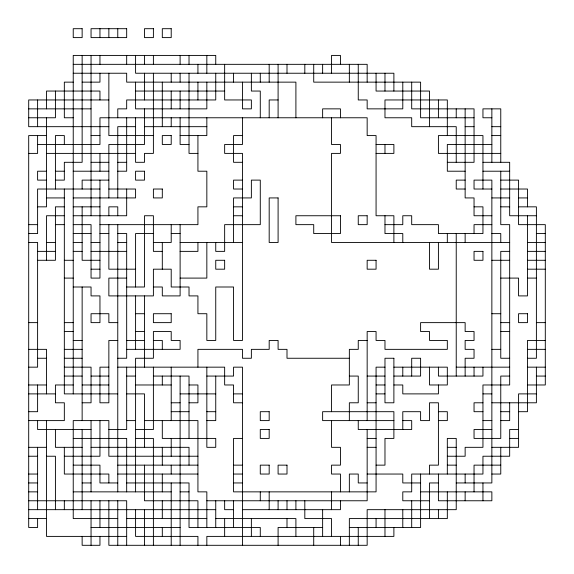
<?xml version="1.0" encoding="UTF-8"?>
<svg xmlns="http://www.w3.org/2000/svg" width="574" height="574" viewBox="0 0 574 574"><rect width="100%" height="100%" fill="white"/><g stroke="black" fill="none" stroke-linecap="round" stroke-linejoin="round"><path stroke-width="0.86" d="M73.235 64.331L367.159 64.331L367.159 82.139M73.235 73.235L126.675 73.235L126.675 82.139L295.904 82.139L295.904 117.77M73.235 82.139L64.331 82.139L64.331 117.77L73.235 117.77M82.139 82.139L99.955 82.139L99.955 73.235M135.586 91.051L224.649 91.051M108.859 99.955L28.7 99.955L28.7 126.675L108.859 126.675M278.096 99.955L269.184 99.955L269.184 117.77M28.7 108.859L91.051 108.859M28.7 117.77L55.42 117.77L55.42 91.051M474.045 117.77L420.606 117.77L420.606 82.139L313.72 82.139L313.72 64.331M491.861 117.77L482.949 117.77L482.949 108.859L500.765 108.859L500.765 162.306M135.586 126.675L117.77 126.675L117.77 197.93M144.49 126.675L206.841 126.675M465.141 126.675L474.045 126.675M491.861 126.675L500.765 126.675M46.516 135.586L28.7 135.586L28.7 527.484L37.604 527.484L37.604 518.58M91.051 135.586L99.955 135.586M153.394 135.586L108.859 135.586L108.859 73.235M180.114 135.586L206.841 135.586L206.841 117.77M242.465 135.586L233.561 135.586L233.561 162.306L242.465 162.306M491.861 135.586L500.765 135.586M37.604 144.49L99.955 144.49L99.955 117.77L367.159 117.77L367.159 135.586L376.07 135.586L376.07 215.745L393.886 215.745L393.886 242.465M189.025 144.49L180.114 144.49L180.114 117.77M376.07 144.49L393.886 144.49L393.886 153.394L376.07 153.394M491.861 144.49L447.325 144.49L447.325 171.21L465.141 171.21M28.7 153.394L37.604 153.394L37.604 135.586M46.516 153.394L135.586 153.394M197.93 153.394L189.025 153.394L189.025 73.235M500.765 153.394L438.414 153.394L438.414 135.586L482.949 135.586L482.949 189.025M91.051 162.306L108.859 162.306M117.77 162.306L126.675 162.306M447.325 162.306L474.045 162.306L474.045 108.859L411.694 108.859L411.694 82.139M482.949 162.306L509.669 162.306L509.669 215.745L536.396 215.745M46.516 171.21L37.604 171.21L37.604 180.114L46.516 180.114M55.42 171.21L64.331 171.21M73.235 171.21L108.859 171.21M117.77 171.21L126.675 171.21L126.675 117.77M482.949 171.21L509.669 171.21M55.42 180.114L64.331 180.114L64.331 162.306L82.139 162.306L82.139 55.42M108.859 180.114L82.139 180.114L82.139 189.025M242.465 180.114L233.561 180.114L233.561 189.025L242.465 189.025M465.141 180.114L456.23 180.114L456.23 189.025L465.141 189.025M500.765 180.114L518.58 180.114L518.58 224.649L545.3 224.649L545.3 384.975L527.484 384.975M99.955 189.025L37.604 189.025L37.604 233.561L28.7 233.561M108.859 189.025L135.586 189.025L135.586 197.93L73.235 197.93M491.861 189.025L474.045 189.025L474.045 180.114L491.861 180.114L491.861 482.949L456.23 482.949M500.765 189.025L527.484 189.025L527.484 206.841M46.516 197.93L64.331 197.93M491.861 197.93L509.669 197.93M518.58 197.93L527.484 197.93M37.604 206.841L46.516 206.841L46.516 117.77M64.331 206.841L55.42 206.841L55.42 260.28L37.604 260.28M73.235 206.841L99.955 206.841M233.561 206.841L242.465 206.841M474.045 206.841L482.949 206.841L482.949 233.561L438.414 233.561L438.414 224.649L411.694 224.649L411.694 215.745L402.79 215.745L402.79 224.649L384.975 224.649M500.765 206.841L509.669 206.841M518.58 206.841L536.396 206.841L536.396 358.255L527.484 358.255M64.331 215.745L46.516 215.745L46.516 260.28M73.235 215.745L126.675 215.745L126.675 189.025M233.561 215.745L242.465 215.745M491.861 215.745L474.045 215.745L474.045 197.93L465.141 197.93L465.141 108.859M28.7 224.649L37.604 224.649M55.42 224.649L64.331 224.649M73.235 224.649L91.051 224.649L91.051 278.096L99.955 278.096L99.955 180.114M99.955 224.649L197.93 224.649L197.93 206.841L206.841 206.841L206.841 171.21L197.93 171.21L197.93 135.586M491.861 224.649L474.045 224.649L474.045 233.561M73.235 233.561L91.051 233.561M99.955 233.561L108.859 233.561M117.77 233.561L126.675 233.561L126.675 358.255L117.77 358.255M153.394 233.561L135.586 233.561L135.586 287M171.21 233.561L180.114 233.561M491.861 233.561L500.765 233.561L500.765 242.465M536.396 233.561L545.3 233.561M28.7 242.465L37.604 242.465L37.604 367.159L28.7 367.159M46.516 242.465L55.42 242.465M73.235 242.465L82.139 242.465M91.051 242.465L99.955 242.465M117.77 242.465L126.675 242.465M153.394 242.465L171.21 242.465L171.21 224.649M180.114 242.465L242.465 242.465M509.669 242.465L331.535 242.465L331.535 153.394L340.439 153.394L340.439 144.49L331.535 144.49L331.535 117.77M527.484 242.465L545.3 242.465M37.604 251.369L55.42 251.369M73.235 251.369L82.139 251.369M91.051 251.369L126.675 251.369M162.306 251.369L153.394 251.369L153.394 215.745L144.49 215.745L144.49 287L126.675 287M180.114 251.369L197.93 251.369L197.93 242.465M509.669 251.369L500.765 251.369L500.765 358.255L509.669 358.255M527.484 251.369L545.3 251.369M64.331 260.28L73.235 260.28M99.955 260.28L82.139 260.28L82.139 206.841M491.861 260.28L509.669 260.28M527.484 260.28L545.3 260.28M91.051 269.184L99.955 269.184M135.586 269.184L108.859 269.184L108.859 224.649M527.484 269.184L545.3 269.184M64.331 278.096L73.235 278.096M126.675 278.096L108.859 278.096L108.859 295.904L153.394 295.904L153.394 269.184L171.21 269.184L171.21 287L189.025 287L189.025 295.904L197.93 295.904L197.93 313.72L206.841 313.72L206.841 340.439L215.745 340.439L215.745 287L233.561 287L233.561 340.439L242.465 340.439L242.465 153.394L224.649 153.394L224.649 144.49L242.465 144.49L242.465 117.77M180.114 278.096L206.841 278.096L206.841 242.465M500.765 278.096L518.58 278.096L518.58 295.904L527.484 295.904L527.484 215.745M527.484 278.096L536.396 278.096M73.235 287L91.051 287L91.051 295.904L99.955 295.904L99.955 322.631L91.051 322.631L91.051 313.72L108.859 313.72L108.859 322.631L117.77 322.631M153.394 287L162.306 287L162.306 295.904L180.114 295.904L180.114 224.649M135.586 313.72L144.49 313.72M491.861 313.72L500.765 313.72M28.7 322.631L37.604 322.631M64.331 322.631L73.235 322.631M500.765 322.631L509.669 322.631M536.396 322.631L545.3 322.631M64.331 331.535L73.235 331.535M135.586 331.535L144.49 331.535M500.765 331.535L509.669 331.535M73.235 340.439L82.139 340.439M117.77 340.439L108.859 340.439L108.859 402.79L99.955 402.79L99.955 367.159L108.859 367.159M126.675 340.439L144.49 340.439M153.394 340.439L162.306 340.439L162.306 349.351M367.159 340.439L358.255 340.439L358.255 349.351L349.351 349.351L349.351 384.975L331.535 384.975L331.535 411.694M545.3 340.439L527.484 340.439L527.484 411.694L518.58 411.694M28.7 349.351L46.516 349.351L46.516 393.886M64.331 349.351L82.139 349.351M126.675 349.351L180.114 349.351L180.114 340.439L171.21 340.439L171.21 331.535L153.394 331.535L153.394 358.255L135.586 358.255L135.586 491.861M491.861 349.351L500.765 349.351M527.484 349.351L545.3 349.351M37.604 358.255L46.516 358.255M64.331 358.255L82.139 358.255M349.351 358.255L287 358.255L287 349.351L278.096 349.351L278.096 340.439L269.184 340.439L269.184 349.351L251.369 349.351L251.369 358.255L242.465 358.255L242.465 349.351L197.93 349.351L197.93 367.159M64.331 367.159L91.051 367.159L91.051 402.79L82.139 402.79M117.77 367.159L224.649 367.159L224.649 384.975L233.561 384.975L233.561 402.79L242.465 402.79M384.975 367.159L376.07 367.159L376.07 491.861L233.561 491.861L233.561 438.414L242.465 438.414M393.886 367.159L447.325 367.159L447.325 384.975L429.51 384.975L429.51 367.159M456.23 367.159L509.669 367.159M527.484 367.159L545.3 367.159M64.331 376.07L82.139 376.07M91.051 376.07L108.859 376.07M126.675 376.07L135.586 376.07M153.394 376.07L189.025 376.07L189.025 438.414M206.841 376.07L233.561 376.07L233.561 367.159L242.465 367.159L242.465 545.3M349.351 376.07L358.255 376.07L358.255 402.79L349.351 402.79L349.351 420.606M367.159 376.07L384.975 376.07M393.886 376.07L420.606 376.07L420.606 358.255L411.694 358.255L411.694 376.07M509.669 376.07L500.765 376.07L500.765 438.414L474.045 438.414L474.045 429.51L491.861 429.51M536.396 376.07L545.3 376.07M28.7 384.975L46.516 384.975M73.235 384.975L55.42 384.975L55.42 402.79L64.331 402.79L64.331 420.606L28.7 420.606M82.139 384.975L108.859 384.975M135.586 384.975L171.21 384.975M189.025 384.975L197.93 384.975L197.93 402.79L189.025 402.79M376.07 384.975L384.975 384.975M393.886 384.975L402.79 384.975L402.79 393.886L438.414 393.886L438.414 384.975M28.7 393.886L55.42 393.886M117.77 393.886L64.331 393.886L64.331 189.025M126.675 393.886L144.49 393.886L144.49 447.325M180.114 393.886L215.745 393.886M233.561 393.886L242.465 393.886M376.07 393.886L384.975 393.886M482.949 393.886L491.861 393.886M536.396 393.886L518.58 393.886L518.58 447.325L491.861 447.325M171.21 402.79L180.114 402.79M367.159 402.79L376.07 402.79M482.949 402.79L474.045 402.79L474.045 411.694L482.949 411.694M491.861 402.79L536.396 402.79L536.396 367.159M28.7 411.694L37.604 411.694L37.604 384.975M171.21 411.694L189.025 411.694M206.841 411.694L215.745 411.694M438.414 411.694L447.325 411.694L447.325 420.606L438.414 420.606M500.765 411.694L509.669 411.694M126.675 420.606L135.586 420.606M144.49 420.606L197.93 420.606L197.93 491.861L206.841 491.861L206.841 527.484M206.841 420.606L215.745 420.606L215.745 376.07M393.886 420.606L322.631 420.606L322.631 411.694L393.886 411.694L393.886 438.414L384.975 438.414L384.975 465.141L376.07 465.141M402.79 420.606L411.694 420.606L411.694 429.51L358.255 429.51L358.255 420.606M482.949 420.606L491.861 420.606M500.765 420.606L509.669 420.606L509.669 402.79M91.051 429.51L37.604 429.51L37.604 420.606M108.859 429.51L126.675 429.51L126.675 367.159M135.586 429.51L153.394 429.51L153.394 367.159M518.58 429.51L509.669 429.51L509.669 456.23L482.949 456.23L482.949 474.045L411.694 474.045L411.694 491.861L402.79 491.861L402.79 500.765L429.51 500.765M73.235 438.414L126.675 438.414L126.675 491.861M135.586 438.414L153.394 438.414L153.394 545.3M367.159 438.414L376.07 438.414M509.669 438.414L518.58 438.414M28.7 447.325L46.516 447.325M82.139 447.325L55.42 447.325L55.42 429.51M91.051 447.325L189.025 447.325L189.025 465.141M367.159 447.325L376.07 447.325M447.325 447.325L456.23 447.325M28.7 456.23L37.604 456.23M46.516 456.23L55.42 456.23L55.42 509.669M64.331 456.23L99.955 456.23L99.955 420.606M197.93 456.23L108.859 456.23L108.859 420.606L73.235 420.606L73.235 518.58L117.77 518.58M447.325 456.23L465.141 456.23L465.141 447.325L482.949 447.325L482.949 384.975L509.669 384.975L509.669 224.649L500.765 224.649L500.765 171.21M73.235 465.141L99.955 465.141L99.955 482.949L117.77 482.949M117.77 465.141L197.93 465.141M233.561 465.141L242.465 465.141M447.325 465.141L456.23 465.141M500.765 465.141L474.045 465.141L474.045 491.861M28.7 474.045L37.604 474.045M117.77 474.045L197.93 474.045M233.561 474.045L242.465 474.045M367.159 474.045L402.79 474.045L402.79 482.949L420.606 482.949M491.861 474.045L500.765 474.045L500.765 447.325M28.7 482.949L37.604 482.949M82.139 482.949L91.051 482.949M126.675 482.949L189.025 482.949L189.025 527.484L260.28 527.484L260.28 536.396M233.561 482.949L242.465 482.949M367.159 482.949L358.255 482.949L358.255 474.045L349.351 474.045L349.351 491.861M438.414 482.949L429.51 482.949L429.51 518.58M28.7 491.861L37.604 491.861M73.235 491.861L171.21 491.861M180.114 491.861L189.025 491.861M420.606 491.861L491.861 491.861L491.861 500.765L438.414 500.765L438.414 474.045M28.7 500.765L126.675 500.765L126.675 545.3M206.841 500.765L367.159 500.765L367.159 429.51M28.7 509.669L215.745 509.669M233.561 509.669L224.649 509.669L224.649 500.765M242.465 509.669L340.439 509.669L340.439 500.765M28.7 518.58L46.516 518.58M126.675 518.58L206.841 518.58M215.745 518.58L295.904 518.58L295.904 536.396M91.051 527.484L180.114 527.484M322.631 527.484L278.096 527.484L278.096 545.3M349.351 527.484L420.606 527.484L420.606 474.045M126.675 536.396L46.516 536.396L46.516 420.606M491.861 108.859L491.861 162.306M482.949 367.159L482.949 376.07L438.414 376.07L438.414 367.159M482.949 482.949L482.949 500.765M474.045 367.159L474.045 376.07M465.141 233.561L465.141 242.465M465.141 376.07L465.141 358.255L474.045 358.255L474.045 349.351L465.141 349.351L465.141 340.439L474.045 340.439L474.045 331.535L465.141 331.535L465.141 322.631L420.606 322.631L420.606 331.535L429.51 331.535L429.51 340.439L447.325 340.439L447.325 349.351L384.975 349.351L384.975 340.439L376.07 340.439L376.07 331.535L367.159 331.535L367.159 420.606M465.141 474.045L465.141 482.949M465.141 491.861L465.141 500.765M456.23 108.859L456.23 117.77M456.23 162.306L456.23 126.675L411.694 126.675L411.694 117.77L384.975 117.77L384.975 99.955L447.325 99.955L447.325 135.586M456.23 233.561L456.23 376.07M447.325 233.561L447.325 242.465M447.325 474.045L447.325 438.414L456.23 438.414L456.23 509.669L367.159 509.669L367.159 545.3L108.859 545.3L108.859 500.765M447.325 491.861L447.325 518.58L349.351 518.58L349.351 545.3M438.414 99.955L438.414 117.77M438.414 242.465L438.414 269.184L429.51 269.184L429.51 242.465M438.414 509.669L438.414 518.58M429.51 126.675L429.51 91.051L376.07 91.051L376.07 73.235M429.51 474.045L429.51 465.141L438.414 465.141L438.414 402.79L429.51 402.79L429.51 420.606L420.606 420.606L420.606 411.694L402.79 411.694L402.79 429.51M411.694 500.765L411.694 527.484M402.79 82.139L402.79 108.859L367.159 108.859L367.159 99.955L358.255 99.955L358.255 64.331M402.79 242.465L402.79 233.561L384.975 233.561L384.975 215.745M402.79 367.159L402.79 376.07M402.79 509.669L402.79 527.484M393.886 91.051L393.886 73.235L135.586 73.235L135.586 55.42M393.886 527.484L393.886 536.396L206.841 536.396L206.841 545.3M384.975 73.235L384.975 91.051M384.975 144.49L384.975 153.394M384.975 509.669L384.975 536.396M376.07 518.58L376.07 527.484M358.255 527.484L358.255 545.3M349.351 64.331L349.351 82.139M340.439 64.331L340.439 55.42L331.535 55.42L331.535 73.235M340.439 117.77L340.439 108.859L322.631 108.859L322.631 117.77M340.439 491.861L340.439 474.045L331.535 474.045L331.535 465.141L340.439 465.141L340.439 447.325L331.535 447.325L331.535 420.606M340.439 536.396L340.439 545.3M331.535 491.861L331.535 509.669M331.535 536.396L331.535 518.58L304.816 518.58L304.816 500.765M322.631 64.331L322.631 73.235M322.631 509.669L322.631 536.396M313.72 527.484L313.72 545.3M304.816 64.331L304.816 73.235M295.904 500.765L295.904 509.669M287 64.331L287 73.235M287 500.765L287 509.669M287 518.58L287 527.484M278.096 64.331L278.096 117.77M278.096 500.765L278.096 509.669M269.184 64.331L269.184 82.139M269.184 491.861L269.184 509.669M260.28 73.235L260.28 82.139M260.28 117.77L260.28 91.051L251.369 91.051L251.369 73.235M260.28 491.861L260.28 500.765M251.369 518.58L251.369 536.396M242.465 82.139L242.465 108.859L251.369 108.859L251.369 99.955L224.649 99.955L224.649 64.331M233.561 73.235L233.561 82.139M233.561 242.465L233.561 197.93L251.369 197.93L251.369 180.114L260.28 180.114L260.28 224.649L224.649 224.649L224.649 251.369L215.745 251.369L215.745 242.465M233.561 500.765L233.561 527.484M224.649 518.58L224.649 536.396M215.745 64.331L215.745 55.42L73.235 55.42L73.235 393.886M215.745 73.235L215.745 99.955L126.675 99.955L126.675 108.859L117.77 108.859L117.77 117.77M215.745 500.765L215.745 527.484M206.841 55.42L206.841 73.235M206.841 82.139L206.841 108.859L135.586 108.859L135.586 82.139M206.841 367.159L206.841 447.325L215.745 447.325L215.745 438.414L162.306 438.414L162.306 420.606M197.93 64.331L197.93 73.235M197.93 82.139L197.93 99.955M197.93 527.484L197.93 500.765L144.49 500.765L144.49 465.141M197.93 545.3L197.93 536.396L135.586 536.396L135.586 509.669M189.025 55.42L189.025 64.331M180.114 55.42L180.114 64.331M180.114 73.235L180.114 82.139M180.114 91.051L180.114 108.859M180.114 376.07L180.114 545.3M171.21 73.235L171.21 82.139M171.21 91.051L171.21 108.859M171.21 117.77L171.21 126.675M171.21 367.159L171.21 420.606M171.21 438.414L171.21 456.23M171.21 465.141L171.21 474.045M171.21 482.949L171.21 545.3M162.306 82.139L162.306 126.675M162.306 242.465L162.306 269.184M162.306 376.07L162.306 384.975M162.306 447.325L162.306 465.141M162.306 474.045L162.306 491.861M162.306 500.765L162.306 518.58M162.306 527.484L162.306 536.396M153.394 55.42L153.394 64.331M153.394 73.235L153.394 153.394L144.49 153.394L144.49 162.306L135.586 162.306L135.586 117.77M144.49 55.42L144.49 64.331M144.49 73.235L144.49 99.955M144.49 108.859L144.49 144.49L108.859 144.49L108.859 197.93M144.49 295.904L144.49 367.159M144.49 509.669L144.49 545.3M135.586 295.904L135.586 349.351M126.675 55.42L126.675 64.331M117.77 28.7L117.77 37.604M117.77 215.745L117.77 206.841L108.859 206.841L108.859 215.745M117.77 224.649L117.77 491.861M117.77 500.765L117.77 545.3M108.859 28.7L108.859 37.604M108.859 482.949L108.859 474.045L64.331 474.045L64.331 447.325M99.955 28.7L99.955 37.604M99.955 55.42L99.955 64.331M99.955 99.955L99.955 91.051L46.516 91.051L46.516 108.859M99.955 153.394L99.955 171.21M99.955 500.765L99.955 527.484M99.955 536.396L99.955 545.3L82.139 545.3L82.139 536.396M91.051 55.42L91.051 215.745M91.051 420.606L91.051 491.861M91.051 500.765L91.051 545.3M82.139 287L82.139 420.606M82.139 429.51L82.139 509.669M64.331 144.49L64.331 135.586L55.42 135.586L55.42 189.025M64.331 500.765L64.331 509.669M37.604 99.955L37.604 126.675M37.604 447.325L37.604 509.669M82.139 28.7L73.235 28.7L73.235 37.604L82.139 37.604L82.139 28.7M126.675 28.7L91.051 28.7L91.051 37.604L126.675 37.604L126.675 28.7M153.394 28.7L144.49 28.7L144.49 37.604L153.394 37.604L153.394 28.7M171.21 28.7L162.306 28.7L162.306 37.604L171.21 37.604L171.21 28.7M171.21 135.586L162.306 135.586L162.306 144.49L171.21 144.49L171.21 135.586M144.49 171.21L135.586 171.21L135.586 180.114L144.49 180.114L144.49 171.21M162.306 189.025L153.394 189.025L153.394 197.93L162.306 197.93L162.306 189.025M278.096 197.93L269.184 197.93L269.184 242.465L278.096 242.465L278.096 197.93M340.439 215.745L295.904 215.745L295.904 224.649L313.72 224.649L313.72 233.561L340.439 233.561L340.439 215.745M367.159 215.745L358.255 215.745L358.255 224.649L367.159 224.649L367.159 215.745M482.949 251.369L474.045 251.369L474.045 260.28L482.949 260.28L482.949 251.369M224.649 260.28L215.745 260.28L215.745 269.184L224.649 269.184L224.649 260.28M376.07 260.28L367.159 260.28L367.159 269.184L376.07 269.184L376.07 260.28M171.21 313.72L153.394 313.72L153.394 322.631L171.21 322.631L171.21 313.72M527.484 313.72L518.58 313.72L518.58 322.631L527.484 322.631L527.484 313.72M393.886 358.255L384.975 358.255L384.975 402.79L393.886 402.79L393.886 358.255M269.184 411.694L260.28 411.694L260.28 420.606L269.184 420.606L269.184 411.694M269.184 429.51L260.28 429.51L260.28 438.414L269.184 438.414L269.184 429.51M269.184 465.141L260.28 465.141L260.28 474.045L269.184 474.045L269.184 465.141M287 465.141L278.096 465.141L278.096 474.045L287 474.045L287 465.141"/></g></svg>
